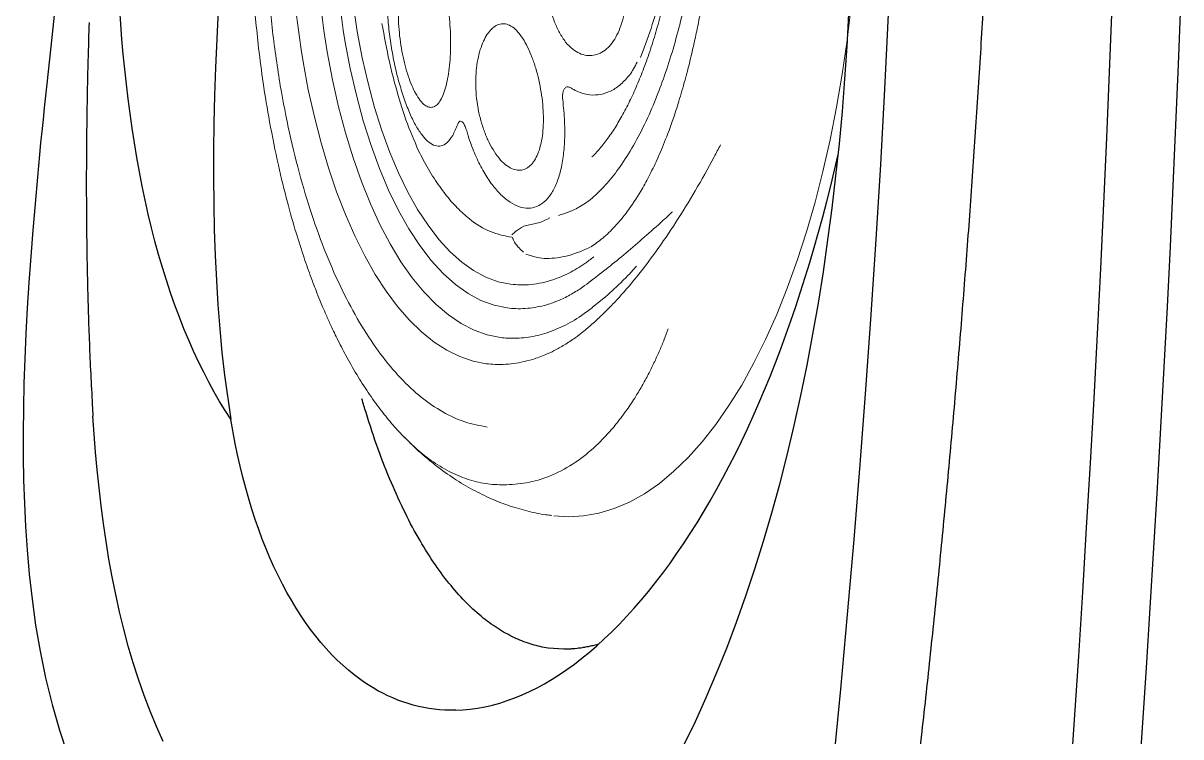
# Model space of a CAD drawing. Extents: x 938 to 1038, y 781 to 934.
# Drawn here: x 1026.17 to 1031.22, y 836.89 to 840 of the extents above; entities that cross this region are included whole.
import ezdxf

# ---------------------------------------------------------------- set-up
doc = ezdxf.new("R2010")
doc.units = 0
doc.header["$MEASUREMENT"] = 0
doc.linetypes.add('SLD-Solid', pattern=[0])
doc.layers.add('1', color=4, linetype='Continuous')
doc.layers.add('CL', color=8, linetype='Continuous')

# ---------------------------------------------------------------- blocks, each defined once
blk = doc.blocks.new('JET-HSS-Gatling')
at = {"layer": '1', "color": 3, "linetype": 'SLD-Solid', "lineweight": 15}
for p, q in [((1.0405, 2.8159), (1.1071, 2.8368)), ((1.1071, 2.8368), (1.1741, 2.8493)), ((1.1741, 2.8493), (1.2413, 2.8535)), ((1.2413, 2.8535), (1.2413, 2.8535)), ((1.2413, 2.8535), (1.304, 2.8498)), ((0.9092, 2.7495), (0.9744, 2.7868)), ((0.9744, 2.7868), (1.0405, 2.8159)), ((0.8449, 2.7041), (0.9092, 2.7495)), ((0.7818, 2.6508), (0.8449, 2.7041)), ((0.7201, 2.5898), (0.7818, 2.6508)), ((0.6598, 2.5211), (0.7201, 2.5898)), ((0.6013, 2.445), (0.6598, 2.5211)), ((1.9563, 2.5142), (1.9583, 2.5123)), ((0.5447, 2.3618), (0.6013, 2.445)), ((0.4901, 2.2716), (0.5447, 2.3618)), ((0.4377, 2.1748), (0.4901, 2.2716)), ((0.3876, 2.0716), (0.4377, 2.1748)), ((1.6042, 2.189), (1.6621, 2.1783)), ((1.6621, 2.1783), (1.7196, 2.1593)), ((1.7196, 2.1593), (1.7764, 2.1321)), ((1.7764, 2.1321), (1.8324, 2.0967)), ((0.3401, 1.9623), (0.3876, 2.0716)), ((1.6009, 2.0635), (1.543, 2.0744)), ((1.8324, 2.0967), (1.8874, 2.0534)), ((1.6585, 2.0437), (1.6009, 2.0635)), ((1.7153, 2.0152), (1.6585, 2.0437)), ((1.8874, 2.0534), (1.941, 2.0023)), ((1.7712, 1.9781), (1.7153, 2.0152)), ((1.8259, 1.9326), (1.7712, 1.9781)), ((1.941, 2.0023), (1.9931, 1.9435)), ((0.2952, 1.8473), (0.3401, 1.9623)), ((1.1429, 1.9388), (1.087, 1.8921)), ((1.5153, 1.9451), (1.5729, 1.9339)), ((1.5729, 1.9339), (1.6301, 1.9134)), ((1.8792, 1.8789), (1.8259, 1.9326)), ((1.9931, 1.9435), (2.0436, 1.8774)), ((1.6301, 1.9134), (1.6865, 1.8838)), ((1.6865, 1.8838), (1.7418, 1.8451)), ((1.9308, 1.8172), (1.8792, 1.8789)), ((2.0436, 1.8774), (2.0921, 1.8041)), ((0.2531, 1.7269), (0.2952, 1.8473)), ((1.5014, 1.8416), (1.5559, 1.831)), ((1.5559, 1.831), (1.6099, 1.8117)), ((1.7418, 1.8451), (1.7958, 1.7975)), ((1.9806, 1.7478), (1.9308, 1.8172)), ((1.6099, 1.8117), (1.6632, 1.7836)), ((1.6632, 1.7836), (1.7156, 1.7471)), ((1.7958, 1.7975), (1.8483, 1.7413)), ((2.0921, 1.8041), (2.1386, 1.724)), ((0.2139, 1.6013), (0.2531, 1.7269)), ((1.4367, 1.7092), (1.3866, 1.7241)), ((1.7156, 1.7471), (1.7666, 1.7021)), ((1.8483, 1.7413), (1.8989, 1.6768)), ((2.0282, 1.6709), (1.9806, 1.7478)), ((2.1386, 1.724), (2.1828, 1.6374)), ((1.7666, 1.7021), (1.8162, 1.649)), ((1.8989, 1.6768), (1.9474, 1.6043)), ((2.0735, 1.587), (2.0282, 1.6709)), ((1.8162, 1.649), (1.864, 1.588)), ((2.1828, 1.6374), (2.2245, 1.5446)), ((0.1777, 1.4711), (0.2139, 1.6013)), ((1.3764, 1.5707), (1.4465, 1.5878)), ((1.864, 1.588), (1.9098, 1.5195)), ((1.9474, 1.6043), (1.9935, 1.5241)), ((2.1163, 1.4964), (2.0735, 1.587)), ((1.9098, 1.5195), (1.9534, 1.4437)), ((1.9935, 1.5241), (2.0371, 1.4366)), ((2.2245, 1.5446), (2.2637, 1.446)), ((0.1446, 1.3366), (0.1777, 1.4711)), ((2.1564, 1.3994), (2.1163, 1.4964)), ((1.9534, 1.4437), (1.9946, 1.361)), ((2.0371, 1.4366), (2.0779, 1.3423)), ((2.2637, 1.446), (2.3001, 1.342)), ((2.1936, 1.2966), (2.1564, 1.3994)), ((0.1147, 1.1981), (0.1446, 1.3366)), ((1.9946, 1.361), (2.0332, 1.2719)), ((2.0779, 1.3423), (2.1157, 1.2417)), ((2.3001, 1.342), (2.3335, 1.2329)), ((2.0332, 1.2719), (2.0689, 1.1767)), ((2.2277, 1.1883), (2.1936, 1.2966)), ((2.1157, 1.2417), (2.1503, 1.1351)), ((2.3335, 1.2329), (2.364, 1.1193)), ((0.0882, 1.0562), (0.1147, 1.1981)), ((2.0689, 1.1767), (2.1017, 1.0761)), ((2.2587, 1.0751), (2.2277, 1.1883)), ((2.1503, 1.1351), (2.1816, 1.0233)), ((2.364, 1.1193), (2.3913, 1.0014)), ((2.1017, 1.0761), (2.1312, 0.9703)), ((2.2863, 0.9574), (2.2587, 1.0751)), ((0.065, 0.9111), (0.0882, 1.0562)), ((2.1816, 1.0233), (2.2094, 0.9067)), ((2.1312, 0.9703), (2.1575, 0.8601)), ((2.3913, 1.0014), (2.4153, 0.8799)), ((0.0452, 0.7634), (0.065, 0.9111)), ((2.3105, 0.8357), (2.2863, 0.9574)), ((2.1575, 0.8601), (2.1803, 0.7459)), ((2.2094, 0.9067), (2.2336, 0.7858)), ((0.029, 0.6134), (0.0452, 0.7634))]:
    blk.add_line(p, q, dxfattribs=at)
for centre, major_axis, start_param, end_param in [((-0.4508, 0.2089), (0, 3.3621), 4.657165, 4.91331), ((-0.3693, 0.209), (0, 3.1434), 4.671762, 4.913098), ((-0.2315, 0.2087), (0, 2.8916), 4.657166, 4.91331), ((-0.1076, 0.2096), (0, 2.684), 4.669865, 4.913562)]:
    blk.add_ellipse(centre, major_axis=major_axis, ratio=0.87, start_param=start_param, end_param=end_param, dxfattribs=at)
for points, knots in [([(1.9565, 2.5144), (1.9396, 2.5313), (1.8983, 2.5723), (1.8289, 2.6295), (1.7498, 2.6864), (1.6691, 2.7347), (1.5874, 2.7748), (1.5048, 2.8069), (1.4217, 2.8304), (1.3573, 2.844), (1.3206, 2.8473), (1.312, 2.8481)], [0, 0, 0, 0, 0.092993, 0.226305, 0.356267, 0.482979, 0.6067, 0.727796, 0.846682, 0.963797, 1, 1, 1, 1]), ([(0.8126, 2.0295), (0.8181, 2.0449), (0.8296, 2.077), (0.8489, 2.1247), (0.8706, 2.174), (0.8949, 2.2244), (0.9219, 2.2754), (0.9533, 2.3296), (0.9893, 2.3853), (1.0303, 2.4411), (1.0742, 2.4936), (1.1341, 2.5556), (1.2126, 2.62), (1.3099, 2.6747), (1.4112, 2.7086), (1.4783, 2.714), (1.5118, 2.7167)], [0, 0, 0, 0, 0.034824, 0.072374, 0.112663, 0.1557, 0.201495, 0.250055, 0.309431, 0.370884, 0.434414, 0.500019, 0.622532, 0.75007, 0.875175, 1, 1, 1, 1]), ([(1.5118, 2.7167), (1.5387, 2.7166), (1.5925, 2.7165), (1.6728, 2.6984), (1.7525, 2.6674), (1.8298, 2.6225), (1.898, 2.5719), (1.9391, 2.5313), (1.9563, 2.5142)], [0, 0, 0, 0, 0.176436, 0.353137, 0.5301, 0.707323, 0.876868, 1, 1, 1, 1]), ([(2.559, 1.143), (2.546, 1.2066), (2.5216, 1.3264), (2.4805, 1.4866), (2.4413, 1.6205), (2.4052, 1.7296), (2.375, 1.8126), (2.3513, 1.8732), (2.3341, 1.915), (2.3191, 1.9501), (2.3029, 1.9869), (2.2802, 2.0359), (2.2495, 2.0985), (2.2094, 2.1735), (2.1632, 2.2517), (2.1127, 2.3283), (2.0611, 2.398), (2.0094, 2.4608), (1.9733, 2.4981), (1.9557, 2.5163)], [0, 0, 0, 0, 0.106658, 0.200778, 0.282759, 0.352739, 0.410209, 0.448322, 0.477641, 0.498229, 0.523773, 0.557709, 0.607024, 0.66766, 0.738328, 0.808454, 0.875632, 0.939412, 1, 1, 1, 1]), ([(1.5973, 2.4652), (1.6301, 2.4595), (1.6955, 2.448), (1.7922, 2.4041), (1.8868, 2.341), (1.9784, 2.2575), (2.0662, 2.1547), (2.1494, 2.0334), (2.2273, 1.8947), (2.2992, 1.7398), (2.3645, 1.5702), (2.4224, 1.3871), (2.4732, 1.1929), (2.5001, 1.0553), (2.5136, 0.9865)], [0, 0, 0, 0, 0.083333, 0.166667, 0.25, 0.333333, 0.416667, 0.5, 0.583333, 0.666667, 0.75, 0.833333, 0.916667, 1, 1, 1, 1]), ([(1.185, 2.0469), (1.185, 2.0469), (1.1957, 2.0559), (1.2222, 2.076), (1.2634, 2.1042), (1.306, 2.1283), (1.352, 2.1506), (1.3997, 2.1685), (1.4499, 2.1818), (1.4968, 2.1895), (1.5348, 2.1921), (1.571, 2.192), (1.5915, 2.1901), (1.6042, 2.189)], [0, 0, 0, 0, 0.000002, 0.080793, 0.193216, 0.30213, 0.388292, 0.523186, 0.641729, 0.744268, 0.85468, 0.909886, 1, 1, 1, 1]), ([(1.543, 2.0744), (1.5329, 2.0753), (1.4959, 2.0787), (1.4317, 2.0755), (1.3508, 2.0574), (1.2705, 2.0244), (1.2012, 1.9843), (1.1593, 1.9516), (1.1432, 1.939)], [0, 0, 0, 0, 0.074834, 0.274554, 0.475512, 0.675319, 0.875127, 1, 1, 1, 1]), ([(0.5924, 1.2254), (0.6014, 1.2429), (0.6369, 1.3122), (0.7004, 1.4281), (0.7834, 1.5663), (0.8679, 1.6931), (0.9531, 1.8074), (1.0245, 1.8916), (1.0814, 1.9519), (1.1168, 1.9866), (1.1514, 2.0185), (1.1717, 2.0357), (1.185, 2.0469)], [0, 0, 0, 0, 0.047927, 0.189273, 0.33146, 0.472864, 0.615132, 0.756548, 0.827223, 0.897894, 0.933233, 1, 1, 1, 1]), ([(1.3048, 1.9158), (1.3211, 1.9219), (1.3512, 1.933), (1.4089, 1.945), (1.4628, 1.9496), (1.5027, 1.9462), (1.5153, 1.9451)], [0, 0, 0, 0, 0.23448, 0.429958, 0.821288, 1, 1, 1, 1]), ([(1.087, 1.8921), (1.0621, 1.869), (1.0248, 1.8344), (0.9801, 1.7883), (0.9605, 1.7654), (0.9533, 1.7571)], [0, 0, 0, 0, 0.5589873, 0.83844, 1, 1, 1, 1]), ([(1.1514, 1.8231), (1.1635, 1.8328), (1.1919, 1.8553), (1.2371, 1.8835), (1.2783, 1.9057), (1.3033, 1.9146), (1.3108, 1.9173)], [0, 0, 0, 0, 0.227114, 0.531205, 0.859261, 1, 1, 1, 1]), ([(0.7992, 1.5188), (0.8018, 1.5213), (0.8329, 1.5515), (0.8902, 1.604), (0.9708, 1.6761), (1.0484, 1.7418), (1.1081, 1.7902), (1.1419, 1.816), (1.1512, 1.823)], [0, 0, 0, 0, 0.020214, 0.248004, 0.470016, 0.69289, 0.915967, 1, 1, 1, 1]), ([(1.1405, 1.7193), (1.1531, 1.7292), (1.1884, 1.7568), (1.2551, 1.7968), (1.3253, 1.8253), (1.3881, 1.8394), (1.4274, 1.8436), (1.4652, 1.8446), (1.4872, 1.8428), (1.5014, 1.8416)], [0, 0, 0, 0, 0.108436, 0.302375, 0.560568, 0.689551, 0.818549, 0.883022, 1, 1, 1, 1]), ([(1.3863, 1.7242), (1.3863, 1.7242), (1.3736, 1.7263), (1.3462, 1.7287), (1.2866, 1.7247), (1.2231, 1.7079), (1.1732, 1.6845), (1.156, 1.6764)], [0, 0, 0, 0, 0.0000039, 0.203726, 0.4074939, 0.7949562, 1, 1, 1, 1]), ([(1.3866, 1.7241), (1.3866, 1.7241), (1.3865, 1.7241), (1.3864, 1.7242), (1.3864, 1.7242), (1.3863, 1.7242)], [0, 0, 0, 0, 0.313019, 0.656517, 1, 1, 1, 1]), ([(0.6157, 0.0058), (0.6161, 0.0137), (0.6167, 0.0265), (0.6177, 0.0463), (0.6189, 0.0684), (0.6208, 0.1002), (0.6238, 0.1456), (0.6277, 0.1966), (0.632, 0.2462), (0.6369, 0.2974), (0.6425, 0.3513), (0.651, 0.4228), (0.6608, 0.4976), (0.6739, 0.5823), (0.6874, 0.6614), (0.7018, 0.737), (0.7198, 0.8225), (0.7415, 0.9153), (0.768, 1.0123), (0.7973, 1.1079), (0.8298, 1.2012), (0.8666, 1.2902), (0.9024, 1.3657), (0.9443, 1.4428), (0.9921, 1.5178), (1.0475, 1.585), (1.1, 1.638), (1.1358, 1.663), (1.1531, 1.6752)], [0, 0, 0, 0, 0.0102, 0.016575, 0.025763, 0.038933, 0.057956, 0.085006, 0.105873, 0.123374, 0.152941, 0.177736, 0.219724, 0.254777, 0.295478, 0.331404, 0.363909, 0.421732, 0.472603, 0.518682, 0.581209, 0.637573, 0.689393, 0.737658, 0.811463, 0.878836, 0.941481, 1, 1, 1, 1]), ([(1.4953, 1.6368), (1.4946, 1.6392), (1.4938, 1.6422), (1.4908, 1.6495), (1.4822, 1.6652), (1.4666, 1.6838), (1.4532, 1.6957), (1.4466, 1.7015)], [0, 0, 0, 0, 0.064952, 0.077897, 0.212974, 0.612518, 1, 1, 1, 1]), ([(1.4465, 1.5879), (1.4592, 1.5955), (1.4811, 1.6087), (1.4928, 1.6207), (1.4978, 1.6258)], [0, 0, 0, 0, 0.579617, 1, 1, 1, 1]), ([(1.4978, 1.6369), (1.5291, 1.6311), (1.5923, 1.6192), (1.6722, 1.57), (1.7378, 1.512), (1.79, 1.4535), (1.8402, 1.3839), (1.8794, 1.3188), (1.9013, 1.2765), (1.908, 1.2636)], [0, 0, 0, 0, 0.209599, 0.423223, 0.551018, 0.678812, 0.810318, 0.941824, 1, 1, 1, 1]), ([(1.333, 1.5506), (1.3477, 1.5578), (1.3624, 1.565), (1.3764, 1.5707), (1.3764, 1.5707)], [0, 0, 0, 0, 0.999979, 1, 1, 1, 1]), ([(1.2958, 1.5392), (1.2807, 1.5345), (1.2507, 1.5252), (1.1985, 1.5), (1.1421, 1.4591), (1.0843, 1.3987), (1.027, 1.3236), (0.9712, 1.2336), (0.9174, 1.1277), (0.8701, 1.0149), (0.8292, 0.8983), (0.7943, 0.7808), (0.7634, 0.6571), (0.7367, 0.528), (0.7143, 0.394), (0.6964, 0.2561), (0.6854, 0.1387), (0.6802, 0.0616), (0.6778, 0.0195), (0.6769, 0.0012), (0.6764, -0.0112)], [0, 0, 0, 0, 0.058275, 0.116544, 0.182109, 0.247932, 0.313649, 0.384625, 0.455769, 0.526743, 0.587384, 0.648024, 0.707943, 0.767859, 0.827732, 0.887601, 0.947268, 0.977084, 0.984536, 1, 1, 1, 1]), ([(1.6993, 1.1742), (1.6971, 1.1815), (1.687, 1.2147), (1.6656, 1.2712), (1.633, 1.3383), (1.5964, 1.3962), (1.5574, 1.4435), (1.5169, 1.4789), (1.4763, 1.5017), (1.4368, 1.511), (1.3993, 1.507), (1.3652, 1.4891), (1.3352, 1.4583), (1.3103, 1.4147), (1.2909, 1.3597), (1.2779, 1.2944), (1.2712, 1.2175), (1.2715, 1.1305), (1.2784, 1.0673), (1.2818, 1.0357)], [0, 0, 0, 0, 0.017086, 0.077681, 0.138269, 0.198172, 0.258071, 0.317615, 0.377157, 0.436674, 0.49619, 0.55602, 0.615851, 0.676352, 0.736856, 0.798484, 0.860118, 0.930054, 1, 1, 1, 1]), ([(1.5777, 1.2651), (1.5686, 1.2775), (1.5503, 1.3023), (1.5222, 1.3266), (1.4952, 1.3409), (1.4701, 1.3459), (1.4465, 1.3419), (1.425, 1.3294), (1.4063, 1.3086), (1.3906, 1.2804), (1.3785, 1.2451), (1.37, 1.204), (1.3656, 1.1579), (1.3651, 1.1081), (1.3685, 1.0559), (1.3757, 1.0024), (1.3865, 0.9493), (1.4005, 0.8977), (1.4174, 0.8496), (1.4368, 0.8059), (1.4581, 0.7685), (1.4809, 0.7387), (1.5046, 0.7177), (1.5284, 0.7062), (1.552, 0.7046), (1.5743, 0.712), (1.5951, 0.7281), (1.6139, 0.7515), (1.6303, 0.7821), (1.6441, 0.8194), (1.6545, 0.8627), (1.6609, 0.9115), (1.6626, 0.9641), (1.6596, 1.0192), (1.6515, 1.0746), (1.639, 1.1285), (1.6221, 1.179), (1.6018, 1.2259), (1.5858, 1.2519), (1.5777, 1.2651)], [0, 0, 0, 0, 0.0302064, 0.0604105, 0.0869265, 0.1134417, 0.1397102, 0.1659788, 0.1921723, 0.2183666, 0.2446344, 0.2709036, 0.2973913, 0.3238809, 0.3507245, 0.3775703, 0.4048735, 0.4321783, 0.4599481, 0.4877177, 0.5157205, 0.5437183, 0.5712666, 0.5988057, 0.6249466, 0.651085, 0.6759795, 0.7008794, 0.7261508, 0.7514279, 0.7781169, 0.8048084, 0.8325658, 0.8603226, 0.8883073, 0.9162897, 0.9439489, 0.9716057, 1, 1, 1, 1]), ([(0.7624, -0.028), (0.7628, -0.0213), (0.765, 0.0238), (0.7705, 0.1023), (0.7793, 0.2048), (0.7903, 0.3001), (0.8041, 0.395), (0.821, 0.4915), (0.8408, 0.5877), (0.8632, 0.6806), (0.888, 0.7694), (0.9148, 0.8533), (0.9436, 0.932), (0.9741, 1.0052), (1.0063, 1.0728), (1.0398, 1.1341), (1.0742, 1.189), (1.1088, 1.2357), (1.1355, 1.2672), (1.15, 1.2804), (1.1531, 1.2832)], [0, 0, 0, 0, 0.011485, 0.077613, 0.136037, 0.190529, 0.247168, 0.308671, 0.370596, 0.432748, 0.494966, 0.557033, 0.618591, 0.680213, 0.741971, 0.803559, 0.864731, 0.925255, 0.984201, 1, 1, 1, 1]), ([(2.0119, 0.9817), (1.9967, 1.0317), (1.966, 1.1327), (1.9275, 1.2196), (1.908, 1.2636)], [0, 0, 0, 0, 0.494736, 1, 1, 1, 1]), ([(1.9715, 1.042), (1.9632, 1.0632), (1.9467, 1.1058), (1.9197, 1.1576), (1.8918, 1.199), (1.8638, 1.2273), (1.8361, 1.2426), (1.8095, 1.2432), (1.7837, 1.2288), (1.7594, 1.1981), (1.7456, 1.1631), (1.7387, 1.1456)], [0, 0, 0, 0, 0.105651, 0.21186, 0.31807, 0.42547, 0.532874, 0.642276, 0.751686, 0.875834, 1, 1, 1, 1]), ([(1.7387, 1.1456), (1.7376, 1.143), (1.7352, 1.137), (1.7298, 1.1323), (1.7228, 1.1324), (1.7145, 1.1395), (1.706, 1.1541), (1.7015, 1.1675), (1.6993, 1.1742)], [0, 0, 0, 0, 0.130196, 0.289219, 0.442004, 0.610949, 0.805825, 1, 1, 1, 1]), ([(2.6498, -0.0528), (2.6508, -0.0078), (2.6527, 0.0764), (2.6522, 0.1941), (2.6501, 0.2944), (2.6469, 0.3776), (2.6435, 0.4455), (2.6394, 0.5136), (2.6334, 0.5956), (2.6237, 0.7023), (2.6091, 0.8312), (2.5883, 0.9818), (2.5692, 1.0867), (2.559, 1.143)], [0, 0, 0, 0, 0.109187, 0.204658, 0.286514, 0.35451, 0.408702, 0.453846, 0.523255, 0.612373, 0.721287, 0.850284, 1, 1, 1, 1]), ([(1.9235, 1.0129), (1.9168, 1.0238), (1.9034, 1.0454), (1.8836, 1.0646), (1.865, 1.0738), (1.8479, 1.074), (1.8318, 1.0652), (1.8171, 1.048), (1.8041, 1.0224), (1.793, 0.9892), (1.7841, 0.949), (1.7775, 0.9029), (1.7736, 0.8521), (1.7723, 0.7979), (1.7739, 0.742), (1.7787, 0.6863), (1.7867, 0.6327), (1.7977, 0.5836), (1.8118, 0.5405), (1.8282, 0.5048), (1.8465, 0.4767), (1.8659, 0.4562), (1.8861, 0.4434), (1.9068, 0.4383), (1.9269, 0.4416), (1.9462, 0.4534), (1.9635, 0.474), (1.9782, 0.5029), (1.9896, 0.5396), (1.9975, 0.5826), (2.0016, 0.6308), (2.002, 0.6823), (1.9988, 0.736), (1.9923, 0.7897), (1.9828, 0.8424), (1.9708, 0.8924), (1.9566, 0.9383), (1.9408, 0.9797), (1.9293, 1.0018), (1.9235, 1.0129)], [0, 0, 0, 0, 0.029882, 0.059765, 0.08602, 0.112278, 0.138759, 0.165243, 0.192078, 0.218916, 0.246209, 0.273504, 0.301265, 0.329026, 0.357029, 0.385028, 0.412595, 0.440154, 0.466329, 0.4925, 0.517406, 0.542317, 0.567565, 0.592819, 0.619479, 0.646142, 0.673886, 0.701629, 0.729616, 0.757601, 0.78527, 0.812936, 0.840111, 0.867285, 0.89401, 0.920734, 0.947136, 0.973537, 1, 1, 1, 1]), ([(1.2475, 0.9827), (1.2432, 0.9853), (1.2237, 0.997), (1.1877, 1.0105), (1.14, 1.0152), (1.0933, 1.0055), (1.049, 0.9828), (1.009, 0.9465), (0.9784, 0.9077), (0.9641, 0.8775), (0.9591, 0.8672)], [0, 0, 0, 0, 0.041855, 0.19029, 0.338711, 0.485452, 0.632183, 0.778044, 0.923899, 1, 1, 1, 1]), ([(1.2818, 1.0357), (1.2822, 1.0309), (1.2833, 1.0202), (1.2822, 1.0046), (1.2781, 0.9903), (1.2704, 0.9802), (1.2595, 0.9769), (1.2515, 0.9808), (1.2475, 0.9827)], [0, 0, 0, 0, 0.130196, 0.289219, 0.442004, 0.610949, 0.805825, 1, 1, 1, 1]), ([(2.0495, 0.6491), (2.0495, 0.6509), (2.0488, 0.6787), (2.0426, 0.7357), (2.0311, 0.8173), (2.0146, 0.8972), (1.9949, 0.9737), (1.9793, 1.0192), (1.9715, 1.042)], [0, 0, 0, 0, 0.01374, 0.211727, 0.409699, 0.606499, 0.803289, 1, 1, 1, 1]), ([(2.073, 0.7095), (2.0625, 0.7658), (2.0449, 0.86), (2.0213, 0.9468), (2.0119, 0.9817)], [0, 0, 0, 0, 0.597821, 1, 1, 1, 1]), ([(2.5136, 0.9865), (2.5265, 0.9074), (2.5524, 0.7491), (2.5742, 0.5001), (2.5843, 0.2471), (2.5792, 0.0785), (2.5766, -0.0058)], [0, 0, 0, 0, 0.25, 0.5, 0.75, 1, 1, 1, 1]), ([(0.7757, -0.0417), (0.7801, 0.0298), (0.7868, 0.138), (0.804, 0.2782), (0.8199, 0.3822), (0.8388, 0.4832), (0.8646, 0.5975), (0.8987, 0.7225), (0.9292, 0.806), (0.9445, 0.8477)], [0, 0, 0, 0, 0.215379, 0.326076, 0.43678, 0.547811, 0.658846, 0.829425, 1, 1, 1, 1]), ([(1.2992, 0.7424), (1.2903, 0.7566), (1.2725, 0.7849), (1.242, 0.8143), (1.2108, 0.8332), (1.18, 0.8421), (1.1493, 0.8413), (1.1199, 0.8313), (1.0925, 0.8124), (1.0682, 0.7855), (1.0475, 0.7512), (1.0309, 0.711), (1.0189, 0.6655), (1.0118, 0.6165), (1.0098, 0.565), (1.0127, 0.5126), (1.0207, 0.4606), (1.0331, 0.4102), (1.0499, 0.3632), (1.0704, 0.3203), (1.094, 0.2831), (1.1202, 0.2523), (1.148, 0.2293), (1.1768, 0.2143), (1.2057, 0.2083), (1.2338, 0.2115), (1.2604, 0.2241), (1.2847, 0.2456), (1.306, 0.2757), (1.3237, 0.3124), (1.3376, 0.355), (1.3476, 0.4008), (1.3537, 0.4493), (1.3558, 0.4993), (1.3538, 0.5501), (1.3475, 0.6013), (1.3365, 0.6511), (1.3209, 0.6998), (1.3066, 0.7278), (1.2992, 0.7424)], [0, 0, 0, 0, 0.0313687, 0.0627342, 0.0904991, 0.1182616, 0.1455166, 0.1727696, 0.1995595, 0.226348, 0.2527917, 0.2792349, 0.3054794, 0.331724, 0.3579199, 0.3841165, 0.4104125, 0.4367099, 0.4632506, 0.4897933, 0.5167114, 0.5436318, 0.5710205, 0.5984107, 0.6262483, 0.654085, 0.6820732, 0.7100553, 0.7374185, 0.7647729, 0.7906278, 0.816482, 0.8413128, 0.8661493, 0.8916372, 0.9171302, 0.9440604, 0.9709925, 1, 1, 1, 1])]:
    blk.add_open_spline(points, degree=3, knots=knots, dxfattribs=at)
blk = doc.blocks.new('VISTA')
at = {"layer": '1', "color": 3, "linetype": 'Continuous'}
for points in [[(92.8615, 37.1227), (92.8804, 37.4003), (92.8988, 37.6789), (92.9165, 37.9583), (92.9335, 38.2386), (92.9499, 38.5197), (92.9656, 38.8018), (92.9807, 39.0848), (92.995, 39.3686), (93.0086, 39.6533), (93.0215, 39.9389), (93.0336, 40.2253), (93.045, 40.5127)], [(93.1595, 37.1054), (93.1771, 37.3662), (93.1942, 37.6273), (93.2108, 37.8888), (93.2269, 38.1506), (93.2424, 38.4128), (93.2573, 38.6753), (93.2716, 38.9383), (93.2853, 39.2017), (93.2984, 39.4655), (93.3108, 39.7295), (93.3226, 39.9938), (93.3336, 40.2583), (93.3441, 40.5228)], [(92.0686, 40.4783), (92.0523, 40.1508), (92.0343, 39.8233), (92.0145, 39.4959), (91.993, 39.1687), (91.9698, 38.8415), (91.9449, 38.5145), (91.9182, 38.1875), (91.8899, 37.8608), (91.8598, 37.5341), (91.8281, 37.2077)], [(88.5847, 40.4423), (88.5841, 40.4235), (88.5835, 40.4047), (88.5829, 40.3859), (88.5823, 40.3671), (88.5818, 40.3483), (88.5807, 40.3106)], [(89.148, 40.496), (89.1414, 40.3704), (89.136, 40.2462), (89.1318, 40.1236), (89.1289, 40.0028), (89.1273, 39.8836), (89.127, 39.7663), (89.128, 39.651), (89.1305, 39.5376), (89.1343, 39.4263), (89.1395, 39.3172), (89.1462, 39.2103), (89.1544, 39.1057), (89.1641, 39.0035), (89.1753, 38.9038), (89.2025, 38.7121)], [(91.179, 37.2936), (91.2276, 37.394), (91.2748, 37.4975), (91.3205, 37.6041), (91.3647, 37.7137), (91.4073, 37.8263), (91.4483, 37.9416), (91.4877, 38.0598), (91.5254, 38.1805), (91.5614, 38.3034), (91.5956, 38.4285), (91.628, 38.5556), (91.6587, 38.6846), (91.6876, 38.8155), (91.7148, 38.948), (91.7402, 39.0823), (91.7639, 39.218), (91.7858, 39.3552), (91.8059, 39.4936), (91.8242, 39.6328), (91.8408, 39.7728), (91.8555, 39.9135), (91.8685, 40.0546), (91.8796, 40.1961), (91.889, 40.338), (91.8967, 40.48)], [(89.2025, 38.7121), (89.178, 38.7502), (89.154, 38.7897), (89.1303, 38.8306), (89.1071, 38.873), (89.0844, 38.9167), (89.0621, 38.9619), (89.0403, 39.0086), (89.0191, 39.0567), (88.9984, 39.1063), (88.9782, 39.1573), (88.9587, 39.2099), (88.9399, 39.2635), (88.9218, 39.3182), (88.9045, 39.3738), (88.8879, 39.4305), (88.8721, 39.4882), (88.857, 39.5468), (88.8427, 39.6064), (88.8291, 39.667), (88.8162, 39.7286), (88.8041, 39.7909), (88.7928, 39.8538), (88.7823, 39.9171), (88.7725, 39.9808), (88.7634, 40.0448), (88.7551, 40.1092), (88.7474, 40.1738), (88.7403, 40.2386), (88.7339, 40.3037), (88.7281, 40.3689), (88.7228, 40.4342), (88.7181, 40.4995)], [(88.475, 40.8462), (88.4683, 40.7875), (88.4616, 40.7293), (88.4551, 40.6716), (88.4486, 40.6144), (88.4422, 40.5577), (88.4359, 40.5015), (88.4297, 40.4458), (88.4236, 40.3906), (88.4175, 40.3359), (88.4116, 40.2817), (88.4058, 40.228), (88.4002, 40.1749), (88.3946, 40.1222), (88.3892, 40.0701), (88.3839, 40.0184), (88.3787, 39.9673), (88.3737, 39.9167), (88.3688, 39.8666), (88.3595, 39.768)], [(88.5807, 40.3106), (88.5802, 40.2937), (88.5798, 40.2767), (88.5794, 40.2598), (88.5789, 40.2429), (88.5785, 40.226), (88.5781, 40.2091), (88.5778, 40.1922), (88.5774, 40.1754), (88.577, 40.1585), (88.5767, 40.1417), (88.5764, 40.1248), (88.5761, 40.108), (88.5758, 40.0912), (88.5755, 40.0743), (88.5752, 40.0576), (88.5749, 40.0408), (88.5747, 40.024), (88.5745, 40.0072), (88.5743, 39.9904), (88.5741, 39.9737), (88.5739, 39.9569), (88.5737, 39.9402), (88.5735, 39.9235), (88.5734, 39.9067), (88.5732, 39.89), (88.5731, 39.8733), (88.573, 39.8566), (88.5729, 39.8399), (88.5729, 39.8232), (88.5728, 39.8066), (88.5727, 39.7899), (88.5727, 39.7732), (88.5727, 39.7566), (88.5727, 39.74), (88.5727, 39.7234), (88.5727, 39.7067), (88.5727, 39.6901), (88.5728, 39.6735), (88.5729, 39.6569), (88.5729, 39.6403), (88.573, 39.6237), (88.5731, 39.6072), (88.5733, 39.5906), (88.5734, 39.574), (88.5736, 39.5574), (88.5737, 39.5408), (88.5739, 39.5243), (88.5741, 39.5077), (88.5743, 39.4911), (88.5745, 39.4745), (88.5748, 39.458), (88.575, 39.4414), (88.5753, 39.4248), (88.5756, 39.4082), (88.5759, 39.3916), (88.5762, 39.375), (88.5765, 39.3585), (88.5769, 39.3419), (88.5772, 39.3253), (88.5776, 39.3087), (88.578, 39.2921), (88.5784, 39.2755), (88.5789, 39.2589), (88.5793, 39.2423), (88.5798, 39.2257), (88.5802, 39.2091), (88.5807, 39.1925), (88.5812, 39.1759), (88.5818, 39.1593), (88.5823, 39.1426), (88.5829, 39.126), (88.5835, 39.1094), (88.584, 39.0927), (88.5847, 39.0761), (88.5853, 39.0595), (88.5859, 39.0428), (88.5866, 39.0262), (88.5873, 39.0095), (88.588, 38.9929), (88.5887, 38.9762), (88.5895, 38.9595), (88.5902, 38.9429), (88.591, 38.9262), (88.5918, 38.9095), (88.5926, 38.8928), (88.5934, 38.8761), (88.5943, 38.8594), (88.5952, 38.8427), (88.5961, 38.826), (88.597, 38.8093), (88.5979, 38.7925), (88.5988, 38.7758), (88.5998, 38.759), (88.6018, 38.7255)], [(90.183, 37.4429), (90.2147, 37.4443), (90.2466, 37.4473), (90.2785, 37.4517), (90.3107, 37.4576), (90.343, 37.4651), (90.3754, 37.474), (90.4078, 37.4845), (90.4403, 37.4963), (90.4728, 37.5097), (90.5053, 37.5245), (90.5379, 37.5407), (90.5704, 37.5585), (90.603, 37.5777), (90.6356, 37.5984), (90.6681, 37.6205), (90.7007, 37.6442), (90.7333, 37.6693), (90.7658, 37.6959), (90.7983, 37.7239), (90.8308, 37.7535), (90.8633, 37.7845), (90.8957, 37.817), (90.9279, 37.8508), (90.9599, 37.886), (90.9916, 37.9225), (91.0231, 37.9604), (91.0543, 37.9995), (91.0853, 38.0398), (91.1159, 38.0814), (91.1462, 38.1242), (91.1761, 38.1682), (91.2057, 38.2134), (91.235, 38.2597), (91.2638, 38.3072), (91.2923, 38.3557), (91.3203, 38.4054), (91.348, 38.4561), (91.3752, 38.508), (91.402, 38.5608), (91.4284, 38.6148), (91.4543, 38.6697), (91.4797, 38.7257), (91.5047, 38.7826), (91.5292, 38.8403), (91.5532, 38.8989), (91.5767, 38.9584), (91.5996, 39.0186), (91.6221, 39.0797), (91.6441, 39.1415), (91.6655, 39.2041), (91.6864, 39.2674), (91.7068, 39.3314), (91.7267, 39.3961), (91.746, 39.4615), (91.7648, 39.5275), (91.7831, 39.5941), (91.8008, 39.6613), (91.818, 39.7292), (91.8508, 39.8664)], [(88.3595, 39.768), (88.3491, 39.6517), (88.3394, 39.5363), (88.3305, 39.4219), (88.3225, 39.3086), (88.3155, 39.1964), (88.3095, 39.0854), (88.3046, 38.9756), (88.3009, 38.867), (88.2984, 38.7597), (88.2973, 38.6537), (88.2976, 38.5491), (88.2993, 38.446), (88.3026, 38.3443), (88.3076, 38.2442), (88.3144, 38.1425), (88.3237, 38.0365), (88.336, 37.9269), (88.3516, 37.8144), (88.3711, 37.6999), (88.3948, 37.584), (88.4232, 37.4679), (88.4553, 37.356), (88.4908, 37.2498)], [(88.9074, 37.3065), (88.8782, 37.3719), (88.8505, 37.4389), (88.8244, 37.5075), (88.7998, 37.5777), (88.7768, 37.6493), (88.7555, 37.7222), (88.7357, 37.7964), (88.7174, 37.8716), (88.7007, 37.9476), (88.6853, 38.0244), (88.6713, 38.1016), (88.6587, 38.1792), (88.6473, 38.2569), (88.6371, 38.3347), (88.628, 38.4126), (88.62, 38.4906), (88.6131, 38.5687), (88.6018, 38.7255)], [(89.2028, 38.7102), (89.2028, 38.7103), (89.2028, 38.7104), (89.2027, 38.7105), (89.2027, 38.7106), (89.2027, 38.7107), (89.2027, 38.7108), (89.2027, 38.7109), (89.2027, 38.711), (89.2027, 38.7111), (89.2026, 38.7112), (89.2026, 38.7113), (89.2026, 38.7114), (89.2026, 38.7115), (89.2026, 38.7116), (89.2026, 38.7116), (89.2026, 38.7117), (89.2025, 38.7118), (89.2025, 38.7119), (89.2025, 38.7121)], [(89.7404, 37.5966), (89.7153, 37.6171), (89.6905, 37.6388), (89.6661, 37.6617), (89.6421, 37.6859), (89.6186, 37.7113), (89.5955, 37.7378), (89.5728, 37.7656), (89.5506, 37.7946), (89.5288, 37.8247), (89.5076, 37.856), (89.4868, 37.8885), (89.4665, 37.9221), (89.4468, 37.9568), (89.4275, 37.9927), (89.4089, 38.0296), (89.3908, 38.0677), (89.3732, 38.1069), (89.3562, 38.1472), (89.3399, 38.1885), (89.3241, 38.2309), (89.309, 38.2744), (89.2944, 38.3189), (89.2806, 38.3644), (89.2674, 38.411), (89.2548, 38.4585), (89.243, 38.5069), (89.2319, 38.5563), (89.2215, 38.6067), (89.2028, 38.7102)], [(90.7028, 37.711), (90.7009, 37.7108), (90.6989, 37.7107), (90.697, 37.7105), (90.6951, 37.7104), (90.6932, 37.7102), (90.6913, 37.7101), (90.6894, 37.71), (90.6874, 37.7099), (90.6855, 37.7097), (90.6836, 37.7096), (90.6817, 37.7095), (90.6798, 37.7094), (90.6779, 37.7094), (90.676, 37.7093), (90.674, 37.7092), (90.6721, 37.7092), (90.6702, 37.7091), (90.6683, 37.7091), (90.6664, 37.709), (90.6645, 37.709), (90.6626, 37.709), (90.6607, 37.7089), (90.6588, 37.7089), (90.6549, 37.7089)], [(90.8066, 37.7313), (90.8014, 37.7298), (90.7962, 37.7283), (90.791, 37.7269), (90.7858, 37.7256), (90.7806, 37.7242), (90.7754, 37.723), (90.7702, 37.7218), (90.765, 37.7206), (90.7599, 37.7195), (90.7547, 37.7185), (90.7495, 37.7175), (90.7443, 37.7166), (90.7391, 37.7157), (90.7339, 37.7148), (90.7287, 37.7141), (90.7235, 37.7134), (90.7183, 37.7127), (90.7131, 37.7121), (90.7028, 37.711)], [(90.183, 37.4429), (90.1594, 37.4428), (90.136, 37.4435), (90.1126, 37.445), (90.0894, 37.4474), (90.0664, 37.4506), (90.0434, 37.4547), (90.0206, 37.4595), (89.998, 37.4652), (89.9755, 37.4717), (89.9531, 37.479), (89.931, 37.4871), (89.909, 37.4961), (89.8872, 37.5058), (89.8656, 37.5164), (89.8442, 37.5277), (89.823, 37.5399), (89.802, 37.5529), (89.7812, 37.5666), (89.7404, 37.5966)]]:
    blk.add_lwpolyline(points, dxfattribs=at)
at = {"layer": '1', "color": 2}
blk.add_lwpolyline([(92.1942, 37.1551), (92.2137, 37.3271, 0.000721), (92.2326, 37.4981, 0.000722), (92.251, 37.6694, 0.000722), (92.2689, 37.8407, 0.000722), (92.2864, 38.0122, 0.000722), (92.3033, 38.1836, 0.000722), (92.3197, 38.3552, 0.000722), (92.3357, 38.5267, 0.000722), (92.3511, 38.6983, 0.000722), (92.366, 38.87, 0.000722), (92.3805, 39.0417, 0.000721), (92.3944, 39.2134, 0.000721), (92.4079, 39.3852, 0.000721), (92.4208, 39.5571, 0.000721), (92.4333, 39.7289, 0.000721), (92.4452, 39.9008, 0.000721), (92.4567, 40.0727, 0.000721), (92.4676, 40.2447, 0.000721), (92.4781, 40.4167, 0.000721), (92.488, 40.5887, 0.000721)], format="xyb", dxfattribs=at)
at = {"layer": '1', "color": 3, "linetype": 'Continuous'}
blk.add_lwpolyline([(90.6549, 37.7089), (90.5861, 37.7139, -0.03963), (90.5164, 37.7295, -0.035794), (90.4458, 37.7561, -0.033218), (90.3746, 37.7941, -0.032653), (90.3034, 37.8449, -0.030036), (90.2326, 37.9086, -0.027079), (90.1628, 37.986, -0.023869), (90.0942, 38.077, -0.021349), (90.0277, 38.1824, -0.018753), (89.9636, 38.3016, -0.016732), (89.9027, 38.4349, -0.014803), (89.8452, 38.5815, -0.013335), (89.792, 38.7411, -0.004145), (89.7742, 38.8003, -0.010914)], format="xyb", dxfattribs=at)
at = {"layer": 'CL', "rotation": 179.4578911269084}
blk.add_blockref('JET-HSS-Gatling', (91.9412, 41.1279), dxfattribs=at)

msp = doc.modelspace()

# ---------------------------------------------------------------- block references
at = {"layer": '1'}
msp.add_blockref('VISTA', (937.8767, 799.5644), dxfattribs=at)

doc.saveas('drawing.dxf')
